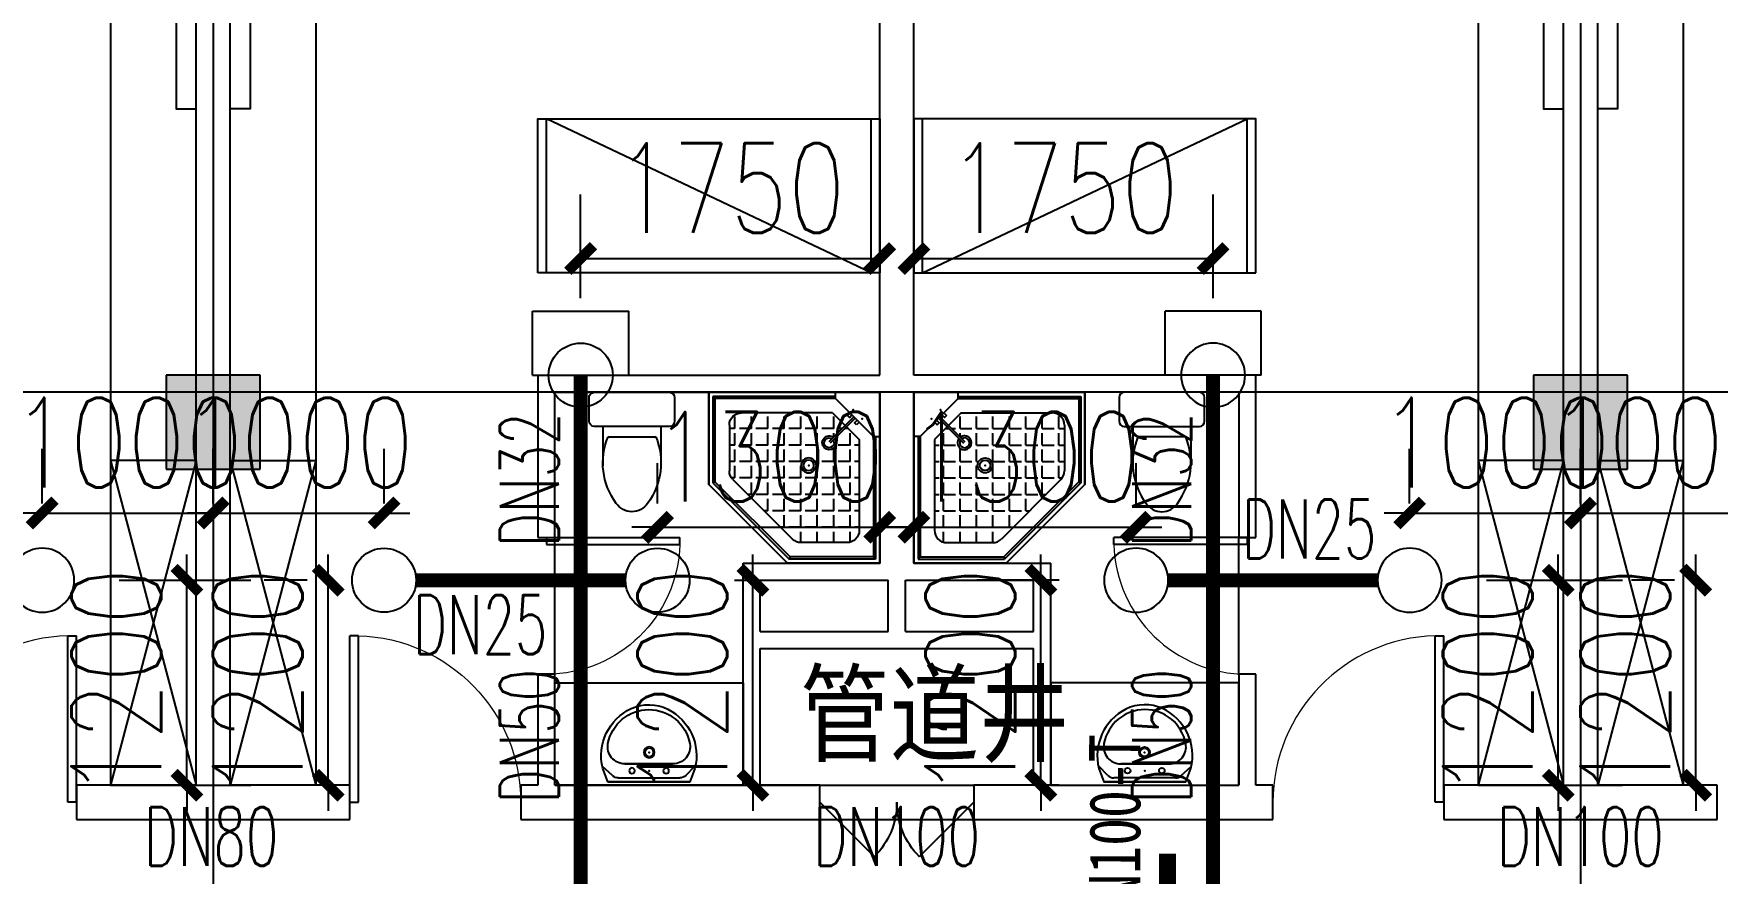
# Model space of a CAD drawing. Extents: x 0 to 2838408, y -923048 to 203859.
# Drawn here: x 2688213 to 2698063, y -199508 to -194593 of the extents above; entities that cross this region are included whole.
import ezdxf
from ezdxf.enums import TextEntityAlignment as Align

# ---------------------------------------------------------------- set-up
doc = ezdxf.new("R2010")
doc.units = 0
doc.header["$LTSCALE"] = 1000
for name, color, linetype in [('A-Fixt', 81, 'Continuous'), ('CLAYER', 7, 'Continuous'), ('COLUMN', 9, 'Continuous'), ('DOOR_FIRE', 4, 'Continuous'), ('DOTE', 8, 'Continuous'), ('EQUIP_喷头', 7, 'Continuous'), ('PIPE-喷淋', 6, 'Continuous'), ('PUB_HATCH', 8, 'Continuous'), ('TEXT_喷淋', 7, 'Continuous'), ('TWT_DIM', 3, 'Continuous'), ('WALL', 9, 'Continuous'), ('WINDOW', 4, 'Continuous'), ('XREF', 8, 'Continuous'), ('抗震支吊架', 2, 'Continuous'), ('洁具', 213, 'Continuous'), ('配景', 3, 'Continuous')]:
    doc.layers.add(name, color=color, linetype=linetype)
doc.styles.add('_TCH_DIM_T3', font='SIMPLEX', dxfattribs={"width": 0.75, "bigfont": 'HZTXT'})
doc.styles.add('_TWT_PIPEDN', font='SIMPLEX', dxfattribs={"width": 0.8, "height": 2.3, "bigfont": 'HZTXT'})
doc.styles.add('kzcad', font='', dxfattribs={"width": 0.8})
doc.styles.get("Standard").update_dxf_attribs({"font": 'geniso.shx', "bigfont": 'hztxt.shx'})
doc.styles.get('kzcad').set_extended_font_data('SimSun')
doc.dimstyles.new('_TWT_ARCH&&150', dxfattribs={"dimtxt": 525, "dimasz": 150, "dimexe": 375, "dimexo": 450, "dimgap": 150, "dimtad": 1, "dimdec": 0, "dimzin": 0, "dimdsep": 46, "dimtxsty": '_TCH_DIM_T3', "dimblk": 'ARCHTICK', "dimcen": 0.09, "dimclrt": 7, "dimazin": 2, "dimtfac": 1, "dimtdec": 0, "dimtix": 1, "dimtmove": 2, "dimatfit": 3, "dimfxl": 1, "dimtolj": 1, "dimtzin": 0, "dimarcsym": 0})

# ---------------------------------------------------------------- blocks, each defined once
blk = doc.blocks.new('1F平面-CAD导入_dwg_Drawing4_t3_dwg_$plan$00001613-474159-1F-927810-1F')
at = {"layer": '洁具'}
for p, q in [((-30, 250), (-170, 250)), ((-200, 169.7), (-430.4, 169.7)), ((-260.4, -139.7), (-260.4, 139.7)), ((-200, -169.7), (-200, -220)), ((-170, -250), (-30, -250))]:
    blk.add_line(p, q, dxfattribs=at)
for points in [[(-200, 220), (-200, 169.7), (-200, -169.7), (-430.4, -169.7)], [(0, -220), (0, 220)]]:
    blk.add_lwpolyline(points, dxfattribs=at)
for centre, radius, start, end in [((-170, 220), 30, 90, 180), ((-30, 220), 30, 0, 90), ((-412.8, -227.4), 397.5, 67.45048, 126.63814), ((-589.6, 0), 109.8, 123.45086, 236.54914), ((-412.8, 227.4), 397.5, 233.36186, 292.54952), ((-170, -220), 30, 180, 270), ((-30, -220), 30, 270, 0)]:
    blk.add_arc(centre, radius, start, end, dxfattribs=at)
blk = doc.blocks.new('$lvtry$00000169')
at = {"color": 0}
for p, q in [((258.9, -36), (258.9, 0)), ((258.9, -36), (36, -258.9)), ((258.9, -24), (976, -24)), ((258.9, -36), (964, -36)), ((964, -36), (976, -24)), ((964, -36), (964, -525.1)), ((976, -24), (976, -530.1)), ((276.1, -120), (120, -276.1)), ((143.9, -151), (290.7, -298.1)), ((151, -143.9), (297.8, -291)), ((269.6, -212.7), (269.6, -142.7)), ((276.1, -120), (808, -120)), ((365.9, -212.7), (365.9, -142.7)), ((462.1, -212.7), (462.1, -142.7)), ((558.4, -212.7), (558.4, -142.7)), ((654.6, -212.7), (654.6, -142.7)), ((750.9, -212.7), (750.9, -142.7)), ((847.1, -212.7), (847.1, -142.7)), ((880, -192), (880, -460.5)), ((36, -258.9), (0, -258.9)), ((24, -258.9), (24, -976)), ((36, -258.9), (36, -964)), ((120, -276.1), (120, -808)), ((173.4, -308.9), (173.4, -238.9)), ((183.4, -212.7), (205.5, -212.7)), ((219.6, -212.7), (243.4, -212.7)), ((269.6, -212.7), (339.6, -212.7)), ((269.6, -262.8), (269.6, -238.9)), ((365.9, -212.7), (435.9, -212.7)), ((365.9, -308.9), (365.9, -238.9)), ((462.1, -212.7), (532.1, -212.7)), ((462.1, -308.9), (462.1, -238.9)), ((558.4, -212.7), (628.4, -212.7)), ((558.4, -308.9), (558.4, -238.9)), ((654.6, -212.7), (724.6, -212.7)), ((654.6, -308.9), (654.6, -238.9)), ((750.9, -212.7), (820.9, -212.7)), ((750.9, -308.9), (750.9, -238.9)), ((847.1, -212.7), (880, -212.7)), ((847.1, -308.9), (847.1, -238.9)), ((120, -308.9), (147.1, -308.9)), ((173.4, -308.9), (243.4, -308.9)), ((173.4, -405.2), (173.4, -335.2)), ((269.6, -405.2), (269.6, -335.2)), ((334.3, -308.9), (339.6, -308.9)), ((365.9, -308.9), (435.9, -308.9)), ((365.9, -405.2), (365.9, -335.2)), ((462.1, -308.9), (532.1, -308.9)), ((462.1, -405.2), (462.1, -335.2)), ((558.4, -308.9), (628.4, -308.9)), ((558.4, -405.2), (558.4, -335.2)), ((654.6, -308.9), (724.6, -308.9)), ((654.6, -405.2), (654.6, -335.2)), ((750.9, -308.9), (820.9, -308.9)), ((750.9, -405.2), (750.9, -335.2)), ((847.1, -308.9), (880, -308.9)), ((847.1, -405.2), (847.1, -335.2)), ((120, -405.2), (147.1, -405.2)), ((173.4, -405.2), (243.4, -405.2)), ((173.4, -501.4), (173.4, -431.4)), ((269.6, -405.2), (339.6, -405.2)), ((269.6, -501.4), (269.6, -431.4)), ((365.9, -405.2), (378.6, -405.2)), ((365.9, -501.4), (365.9, -431.4)), ((462.1, -405.2), (532.1, -405.2)), ((462.1, -501.4), (462.1, -431.4)), ((558.4, -405.2), (628.4, -405.2)), ((558.4, -501.4), (558.4, -431.4)), ((654.6, -405.2), (724.6, -405.2)), ((654.6, -501.4), (654.6, -431.4)), ((750.9, -405.2), (820.9, -405.2)), ((750.9, -501.4), (750.9, -431.4)), ((847.1, -405.2), (880, -405.2)), ((847.1, -501.4), (847.1, -431.4)), ((120, -501.4), (147.1, -501.4)), ((173.4, -501.4), (243.4, -501.4)), ((173.4, -597.7), (173.4, -527.7)), ((269.6, -501.4), (339.6, -501.4)), ((269.6, -597.7), (269.6, -527.7)), ((365.9, -501.4), (435.9, -501.4)), ((365.9, -597.7), (365.9, -527.7)), ((462.1, -501.4), (532.1, -501.4)), ((462.1, -597.7), (462.1, -527.7)), ((858.9, -511.4), (511.4, -858.9)), ((964, -525.1), (525.1, -964)), ((976, -530.1), (530.1, -976)), ((558.4, -501.4), (628.4, -501.4)), ((558.4, -597.7), (558.4, -527.7)), ((654.6, -501.4), (724.6, -501.4)), ((654.6, -597.7), (654.6, -527.7)), ((750.9, -501.4), (820.9, -501.4)), ((750.9, -597.7), (750.9, -527.7)), ((847.1, -501.4), (867.2, -501.4)), ((964, -525.1), (976, -530.1)), ((120, -597.7), (147.1, -597.7)), ((173.4, -597.7), (243.4, -597.7)), ((173.4, -693.9), (173.4, -623.9)), ((269.6, -597.7), (339.6, -597.7)), ((269.6, -693.9), (269.6, -623.9)), ((365.9, -597.7), (435.9, -597.7)), ((365.9, -693.9), (365.9, -623.9)), ((462.1, -597.7), (532.1, -597.7)), ((462.1, -693.9), (462.1, -623.9)), ((558.4, -597.7), (628.4, -597.7)), ((558.4, -693.9), (558.4, -623.9)), ((654.6, -597.7), (724.6, -597.7)), ((654.6, -693.9), (654.6, -623.9)), ((750.9, -597.7), (772.6, -597.7)), ((120, -693.9), (147.1, -693.9)), ((173.4, -693.9), (243.4, -693.9)), ((173.4, -790.2), (173.4, -720.2)), ((269.6, -693.9), (339.6, -693.9)), ((269.6, -790.2), (269.6, -720.2)), ((365.9, -693.9), (435.9, -693.9)), ((365.9, -790.2), (365.9, -720.2)), ((462.1, -693.9), (532.1, -693.9)), ((462.1, -790.2), (462.1, -720.2)), ((558.4, -693.9), (628.4, -693.9)), ((558.4, -790.2), (558.4, -720.2)), ((654.6, -693.9), (676.4, -693.9)), ((120, -790.2), (147.1, -790.2)), ((173.4, -790.2), (243.4, -790.2)), ((173.4, -877.5), (173.4, -816.4)), ((192, -880), (460.5, -880)), ((269.6, -790.2), (339.6, -790.2)), ((269.6, -880), (269.6, -816.4)), ((365.9, -790.2), (435.9, -790.2)), ((365.9, -880), (365.9, -816.4)), ((462.1, -790.2), (532.1, -790.2)), ((462.1, -880), (462.1, -816.4)), ((558.4, -790.2), (580.1, -790.2)), ((36, -964), (24, -976)), ((24, -976), (530.1, -976)), ((36, -964), (525.1, -964)), ((525.1, -964), (530.1, -976))]:
    blk.add_line(p, q, dxfattribs=at)
blk.add_lwpolyline([(0, 0), (0, -1000), (540, -1000), (1000, -540), (1000, 0)], close=True)
for points in [[(0, 0), (0, -1000)], [(0, 0), (1000, 0)], [(1000, 0), (1000, -540)], [(136.1, -189.7), (147.9, -177.9), (132.5, -162.5), (120.7, -174.3)], [(189.7, -136.1), (177.9, -147.9), (162.5, -132.5), (174.3, -120.7)], [(1000, -540), (540, -1000)], [(0, -1000), (540, -1000)]]:
    blk.add_lwpolyline(points, close=True, dxfattribs=at)
for radius in [43.8, 31.1]:
    blk.add_circle((416.2, -427.6), radius, dxfattribs=at)
for centre, radius, start, end in [((808, -192), 72, 0, 90), ((296, -295.7), 40.6, 142.58296, 128.41974), ((296, -295.7), 28.6, 145.82801, 125.65986), ((808, -460.5), 72, 315, 0), ((192, -808), 72, 180, 270), ((460.5, -808), 72, 270, 315)]:
    blk.add_arc(centre, radius, start, end, dxfattribs=at)
for p in [(103.2, -155.8, 0), (156.1, -102.2, 0), (415.8, -428.1, 0)]:
    blk.add_point(p, dxfattribs=at)
blk = doc.blocks.new('$lvtry$00000178')
at = {"color": 0}
for p, q in [((-238.4, 0), (238.4, 0)), ((-214.1, -36.1), (-272.1, -90.6)), ((-179.8, -22.5), (180.1, -22.5)), ((215.7, -37.5), (268.3, -90.8)), ((-141.7, -105.2), (140.2, -105.2)), ((140.2, -105.2), (-141.7, -105.2))]:
    blk.add_line(p, q, dxfattribs=at)
blk.add_lwpolyline([(-103.6, -429.7, 0.224698), (110.4, -425.4, 0.348046), (268.9, -78.5), (239.5, 0), (-241.3, 0), (-270.7, -78.5, 0.356844)], format="xyb", close=True, dxfattribs=at)
for centre, radius in [((-100, -65), 16.3), ((100, -65), 16.3), ((1.4, -172.5), 31.6)]:
    blk.add_circle(centre, radius, dxfattribs=at)
at = {"color": 0, "lineweight": 13}
blk.add_circle((1.4, -172.5), 23, dxfattribs=at)
at = {"color": 0}
for centre, radius, start, end in [((-179.8, -72.5), 50, 90, 133.18096), ((180.1, -72.5), 50, 44.56072, 90), ((-141.7, -205.2), 100, 90, 190.56023), ((140.2, -205.2), 100, 349.43977, 90), ((-0.7, -179), 243.4, 190.56023, 349.43977)]:
    blk.add_arc(centre, radius, start, end, dxfattribs=at)
for p in [(0, -65), (1.4, -172.5)]:
    blk.add_point(p, dxfattribs=at)
blk = doc.blocks.new('A$C70365C93')
at = {"layer": '洁具'}
blk.add_lwpolyline([(-1900, 2300), (-1900, 1700), (-800, 1700), (-800, 2300)], close=True, dxfattribs=at)
blk.add_blockref('$lvtry$00000178', (-1350, 2280), dxfattribs=at)
at = {"layer": '洁具', "rotation": 180}
blk.add_blockref('$lvtry$00000169', (0, 0), dxfattribs=at)
at = {"layer": '洁具', "extrusion": (0, 0, -1), "xscale": -1, "zscale": -1, "rotation": 90}
blk.add_blockref('1F平面-CAD导入_dwg_Drawing4_t3_dwg_$plan$00001613-474159-1F-927810-1F', (1450, 0), dxfattribs=at)
blk = doc.blocks.new('单人床')
at = {"layer": 'A-Fixt'}
for p, q in [((47773.8, 13973.4), (48673.8, 13973.4)), ((47773.8, 12073.4), (48673.8, 13973.4)), ((47773.8, 12073.4), (48673.8, 12073.4))]:
    blk.add_line(p, q, dxfattribs=at)
blk.add_lwpolyline([(47773.8, 14023.4), (48673.8, 14023.4), (48673.8, 12023.4), (47773.8, 12023.4), (47773.8, 14023.4)], dxfattribs=at)
blk = doc.blocks.new('CH_AP01')
for p, q in [((-311.4, 16.6), (-275, 0)), ((-275, 0), (275, 0)), ((275, 0), (311.4, 16.6))]:
    blk.add_line(p, q)
for centre, radius, start, end in [((-306.8, 555.3), 37.8, 100.18588, 202.83587), ((0, -578.9), 1212.6, 74.71041, 105.28959), ((0, -578.9), 1172.6, 75.02868, 104.97132), ((306.8, 555.3), 37.8, 337.16413, 79.81412), ((-1658.4, 201.9), 1359.7, 352.16586, 14.42826), ((-823.7, 250), 562.9, 335.50378, 31.09034), ((0, -1278.1), 1856.9, 80.61099, 99.38901), ((-823.7, 250), 602.9, 335.50378, 30.26909), ((0, -578.9), 1092.6, 75.87672, 104.12328), ((823.7, 250), 602.9, 149.73091, 204.49622), ((823.7, 250), 562.9, 148.90966, 204.49622), ((1658.4, 201.9), 1359.7, 165.57174, 187.83414)]:
    blk.add_arc(centre, radius, start, end)
blk = doc.blocks.new('A$C61295E98')
at = {"color": 3}
for p, q in [((544, 597.9), (0, 597.9)), ((0, 597.9), (0, 0)), ((161.4, 597.9), (161.4, 0)), ((170.4, 0.2), (170.4, 597.6)), ((602.7, 572.2), (602.7, 25.6)), ((624, 517.9), (624, 80)), ((544, 0), (0, 0))]:
    blk.add_line(p, q, dxfattribs=at)
for points in [[(81.8, 540.3), (75.3, 540.3), (75.3, 576.8), (81.8, 576.8)], [(81.8, 453.1), (75.3, 453.1), (75.3, 489.6), (81.8, 489.6)], [(81.8, 352.9), (75.3, 352.9), (75.3, 389.4), (81.8, 389.4)]]:
    blk.add_lwpolyline(points, close=True, dxfattribs=at)
for centre in [(74, 250.1), (74, 164.2), (74, 70.5)]:
    blk.add_circle(centre, 15.7, dxfattribs=at)
for centre, start, end in [((544, 517.9), 360, 90), ((544, 80), 270, 0)]:
    blk.add_arc(centre, 80, start, end, dxfattribs=at)
blk = doc.blocks.new('宿舍')
at = {"layer": 'A-Fixt'}
for p, q in [((47853.8, 13801.7), (48353.8, 15701.7)), ((48353.8, 13801.7), (47853.8, 15701.7)), ((47853.8, 13801.7), (48353.8, 13801.7))]:
    blk.add_line(p, q, dxfattribs=at)
for points in [[(47853.8, 8601.7), (48353.8, 8601.7), (48353.8, 15701.7), (47853.8, 15701.7)], [(47853.8, 10676.1), (47970.5, 10676.1), (47970.5, 11742.6), (47853.8, 11742.6)]]:
    blk.add_lwpolyline(points, close=True, dxfattribs=at)
at = {"xscale": -1, "rotation": 90}
for p in [(63677.2, 60475.5), (63677.2, 58775.5)]:
    blk.add_blockref('单人床', p, dxfattribs=at)
at = {"layer": 'A-Fixt', "xscale": -1, "rotation": 180}
for p in [(50002, 9140.5), (51117.2, 9140.5)]:
    blk.add_blockref('CH_AP01', p, dxfattribs=at)
at = {"layer": '配景', "color": 252}
blk.add_blockref('A$C61295E98', (47853.8, 7096.6), dxfattribs=at)
blk = doc.blocks.new('$DorLib2D$00000116')
at = {"color": 0}
for p, q in [((-0.5, 0), (-0.146, 0.354)), ((0.5, 0), (0.146, 0.354))]:
    blk.add_line(p, q, dxfattribs=at)
for centre, start, end in [((-0.5, 0), 0, 45), ((0.5, 0), 135, 180)]:
    blk.add_arc(centre, 0.5, start, end, dxfattribs=at)
blk = doc.blocks.new('$DorLib2D$00000001')
for p, q in [((0.45, 0.975), (0.5, 0.975)), ((0.45, 0), (0.45, 0.975)), ((0.5, 0), (0.5, 0.975)), ((0.5, 0), (0.45, 0))]:
    blk.add_line(p, q)
at = {"lineweight": 13}
blk.add_arc((0.475, 0), 0.975, 91.46928, 180, dxfattribs=at)
blk = doc.blocks.new('1F1')
at = {"layer": 'PUB_HATCH'}
for points in [[(2353491.7, -196592.2), (2352941.7, -196592.2), (2352941.7, -197142.2), (2353491.7, -197142.2)], [(2361491.7, -196592.2), (2360941.7, -196592.2), (2360941.7, -197142.2), (2361491.7, -197142.2)]]:
    blk.add_hatch(color=256, dxfattribs=at).paths.add_polyline_path(points)
at = {"layer": 'COLUMN'}
for p, q in [((2353491.7, -196592.2), (2352941.7, -196592.2)), ((2352941.7, -196592.2), (2352941.7, -197142.2)), ((2353491.7, -197142.2), (2353491.7, -196592.2)), ((2361491.7, -196592.2), (2360941.7, -196592.2)), ((2360941.7, -196592.2), (2360941.7, -197142.2)), ((2361491.7, -197142.2), (2361491.7, -196592.2)), ((2352941.7, -197142.2), (2353491.7, -197142.2)), ((2360941.7, -197142.2), (2361491.7, -197142.2))]:
    blk.add_line(p, q, dxfattribs=at)
at = {"layer": 'DOOR_FIRE'}
for p, q in [((2356766.7, -198992.2), (2357666.7, -198992.2)), ((2356766.7, -199192.2), (2357666.7, -199192.2))]:
    blk.add_line(p, q, dxfattribs=at)
at = {"layer": 'DOTE'}
for p, q in [((2353216.7, -187892.2), (2353216.7, -271092.2)), ((2361216.7, -187892.2), (2361216.7, -271092.2)), ((2453916.7, -196692.2), (2343216.7, -196692.2))]:
    blk.add_line(p, q, dxfattribs=at)
at = {"layer": 'WALL'}
for p, q in [((2357116.7, -196592.2), (2357116.7, -191642.2)), ((2357316.7, -196592.2), (2357316.7, -191642.2)), ((2353116.7, -196592.2), (2353116.7, -191942.2)), ((2353316.7, -196592.2), (2353316.7, -191942.2)), ((2361116.7, -196592.2), (2361116.7, -191942.2)), ((2361316.7, -196592.2), (2361316.7, -191942.2)), ((2355116.7, -196592.2), (2357116.7, -196592.2)), ((2355116.7, -196592.2), (2355116.7, -197542.2)), ((2359316.7, -196592.2), (2357316.7, -196592.2)), ((2359316.7, -197542.2), (2359316.7, -196592.2)), ((2355216.7, -196692.2), (2357116.7, -196692.2)), ((2355216.7, -197542.2), (2355216.7, -196692.2)), ((2357116.7, -197692.2), (2357116.7, -196692.2)), ((2357316.7, -197692.2), (2357316.7, -196692.2)), ((2359216.7, -196692.2), (2357316.7, -196692.2)), ((2359216.7, -196692.2), (2359216.7, -197542.2)), ((2353116.7, -198992.2), (2353116.7, -197142.2)), ((2353316.7, -198992.2), (2353316.7, -197142.2)), ((2361116.7, -198992.2), (2361116.7, -197142.2)), ((2361316.7, -198992.2), (2361316.7, -197142.2)), ((2355116.7, -197542.2), (2355216.7, -197542.2)), ((2359216.7, -197542.2), (2359316.7, -197542.2)), ((2356316.7, -197692.2), (2357116.7, -197692.2)), ((2356316.7, -198192.2), (2356316.7, -197692.2)), ((2357316.7, -197692.2), (2358116.7, -197692.2)), ((2358116.7, -198192.2), (2358116.7, -197692.2)), ((2356416.7, -197792.2), (2357166.7, -197792.2)), ((2356416.7, -198092.2), (2356416.7, -197792.2)), ((2357166.7, -198092.2), (2357166.7, -197792.2)), ((2357266.7, -197792.2), (2358016.7, -197792.2)), ((2357266.7, -198092.2), (2357266.7, -197792.2)), ((2358016.7, -198092.2), (2358016.7, -197792.2)), ((2356416.7, -198092.2), (2357166.7, -198092.2)), ((2357266.7, -198092.2), (2358016.7, -198092.2)), ((2356316.7, -198992.2), (2356316.7, -198192.2)), ((2356416.7, -198192.2), (2357216.7, -198192.2)), ((2356416.7, -198992.2), (2356416.7, -198192.2)), ((2357216.7, -198192.2), (2358016.7, -198192.2)), ((2358016.7, -198992.2), (2358016.7, -198192.2)), ((2358116.7, -198992.2), (2358116.7, -198192.2)), ((2355216.7, -198342.2), (2355116.7, -198342.2)), ((2355116.7, -198342.2), (2355116.7, -198992.2)), ((2355216.7, -198992.2), (2355216.7, -198342.2)), ((2359316.7, -198342.2), (2359216.7, -198342.2)), ((2359216.7, -198342.2), (2359216.7, -198992.2)), ((2359316.7, -198992.2), (2359316.7, -198342.2)), ((2353116.7, -198992.2), (2352416.7, -198992.2)), ((2352416.7, -198992.2), (2352416.7, -199192.2)), ((2354016.7, -198992.2), (2353316.7, -198992.2)), ((2354016.7, -199192.2), (2354016.7, -198992.2)), ((2355116.7, -198992.2), (2355016.7, -198992.2)), ((2355016.7, -198992.2), (2355016.7, -199192.2)), ((2355216.7, -198992.2), (2356316.7, -198992.2)), ((2356766.7, -198992.2), (2356416.7, -198992.2)), ((2356766.7, -199192.2), (2356766.7, -198992.2)), ((2358016.7, -198992.2), (2357666.7, -198992.2)), ((2357666.7, -198992.2), (2357666.7, -199192.2)), ((2358116.7, -198992.2), (2359216.7, -198992.2)), ((2359416.7, -198992.2), (2359316.7, -198992.2)), ((2359416.7, -199192.2), (2359416.7, -198992.2)), ((2361116.7, -198992.2), (2360416.7, -198992.2)), ((2360416.7, -198992.2), (2360416.7, -199192.2)), ((2362016.7, -198992.2), (2361316.7, -198992.2)), ((2362016.7, -199192.2), (2362016.7, -198992.2)), ((2352416.7, -199192.2), (2353216.7, -199192.2)), ((2353216.7, -199192.2), (2354016.7, -199192.2)), ((2355016.7, -199192.2), (2355116.7, -199192.2)), ((2355116.7, -199192.2), (2356316.7, -199192.2)), ((2356316.7, -199192.2), (2356766.7, -199192.2)), ((2357666.7, -199192.2), (2358116.7, -199192.2)), ((2358116.7, -199192.2), (2359316.7, -199192.2)), ((2359316.7, -199192.2), (2359416.7, -199192.2)), ((2360416.7, -199192.2), (2361216.7, -199192.2)), ((2361216.7, -199192.2), (2362016.7, -199192.2))]:
    blk.add_line(p, q, dxfattribs=at)
at = {"layer": 'WINDOW'}
for p, q in [((2355216.7, -198342.2), (2355216.7, -197542.2)), ((2359216.7, -198342.2), (2359216.7, -197542.2))]:
    blk.add_line(p, q, dxfattribs=at)
at = {"rotation": 180}
for name, p in [('宿舍', (2400970.6, -183290.5)), ('宿舍', (2408970.6, -183290.5)), ('A$C70365C93', (2357316.7, -196692.2))]:
    blk.add_blockref(name, p, dxfattribs=at)
at = {"xscale": -1, "rotation": 180}
for name, p in [('宿舍', (2305462.9, -183290.5)), ('宿舍', (2313462.9, -183290.5)), ('A$C70365C93', (2357116.7, -196692.2))]:
    blk.add_blockref(name, p, dxfattribs=at)
at = {"layer": 'DOOR_FIRE', "xscale": 900, "yscale": -900, "zscale": 200}
blk.add_blockref('$DorLib2D$00000116', (2357216.7, -199092.2), dxfattribs=at)
at = {"layer": 'WINDOW', "xscale": 800, "zscale": 800, "rotation": 90}
for p, yscale in [((2355166.7, -197942.2), -800), ((2359266.7, -197942.2), 800)]:
    blk.add_blockref('$DorLib2D$00000001', p, dxfattribs=dict(at, yscale=yscale))
at = {"layer": 'WINDOW', "yscale": 1000}
for p, xscale, zscale in [((2351916.7, -199092.2), 1000, 1000), ((2354516.7, -199092.2), -1000, -1000), ((2359916.7, -199092.2), 1000, 1000)]:
    blk.add_blockref('$DorLib2D$00000001', p, dxfattribs=dict(at, xscale=xscale, zscale=zscale))
at = {"layer": 'CLAYER'}
blk.add_text('管道井', height=525, dxfattribs=at).set_placement((2356649.1, -198855.2))
blk = doc.blocks.new('_ArchTick')
at = {"color": 0, "linetype": 'ByBlock', "const_width": 0.4}
blk.add_lwpolyline([(-0.5, -0.5), (0.5, 0.5)], dxfattribs=at)
blk = doc.blocks.new('*D1500')
at = {"layer": 'Defpoints', "color": 0, "linetype": 'ByBlock', "transparency": 16777216}
for p in [(2694662.5, -197482.4), (2693362.5, -197792.2), (2694662.5, -197792.2)]:
    blk.add_point(p, dxfattribs=at)
at = {"layer": 'TWT_DIM', "color": 0, "linetype": 'ByBlock', "lineweight": -2, "transparency": 16777216}
for p, q in [((2693362.5, -197342.2), (2693362.5, -197107.4)), ((2694662.5, -197342.2), (2694662.5, -197107.4)), ((2693362.5, -197482.4), (2693212.5, -197482.4)), ((2693362.5, -197482.4), (2694662.5, -197482.4)), ((2694662.5, -197482.4), (2694812.5, -197482.4))]:
    blk.add_line(p, q, dxfattribs=at)
at = {"layer": 'TWT_DIM', "color": 0, "linetype": 'ByBlock', "lineweight": -2, "transparency": 16777216, "xscale": 150, "yscale": 150, "zscale": 150}
blk.add_blockref('_ArchTick', (2693362.5, -197482.4), dxfattribs=at)
at = {"layer": 'TWT_DIM', "color": 0, "linetype": 'ByBlock', "lineweight": -2, "transparency": 16777216, "xscale": 150, "yscale": 150, "zscale": 150, "rotation": 180}
blk.add_blockref('_ArchTick', (2694662.5, -197482.4), dxfattribs=at)
at = {"layer": 'TWT_DIM', "color": 7, "linetype": 'ByBlock', "transparency": 16777216, "insert": (2694012.5, -197069.9), "char_height": 525, "attachment_point": 5, "style": '_TCH_DIM_T3'}
blk.add_mtext('\\A1;1300', dxfattribs=at)
blk = doc.blocks.new('*D1501')
at = {"layer": 'Defpoints', "color": 0, "linetype": 'ByBlock', "transparency": 16777216}
for p in [(2693162.5, -197482.4), (2691862.5, -197792.2), (2693162.5, -197792.2)]:
    blk.add_point(p, dxfattribs=at)
at = {"layer": 'TWT_DIM', "color": 0, "linetype": 'ByBlock', "lineweight": -2, "transparency": 16777216}
for p, q in [((2691862.5, -197342.2), (2691862.5, -197107.4)), ((2693162.5, -197342.2), (2693162.5, -197107.4)), ((2691862.5, -197482.4), (2691712.5, -197482.4)), ((2691862.5, -197482.4), (2693162.5, -197482.4)), ((2693162.5, -197482.4), (2693312.5, -197482.4))]:
    blk.add_line(p, q, dxfattribs=at)
at = {"layer": 'TWT_DIM', "color": 0, "linetype": 'ByBlock', "lineweight": -2, "transparency": 16777216, "xscale": 150, "yscale": 150, "zscale": 150}
blk.add_blockref('_ArchTick', (2691862.5, -197482.4), dxfattribs=at)
at = {"layer": 'TWT_DIM', "color": 0, "linetype": 'ByBlock', "lineweight": -2, "transparency": 16777216, "xscale": 150, "yscale": 150, "zscale": 150, "rotation": 180}
blk.add_blockref('_ArchTick', (2693162.5, -197482.4), dxfattribs=at)
at = {"layer": 'TWT_DIM', "color": 7, "linetype": 'ByBlock', "transparency": 16777216, "insert": (2692512.5, -197069.9), "char_height": 525, "attachment_point": 5, "style": '_TCH_DIM_T3'}
blk.add_mtext('\\A1;1300', dxfattribs=at)
blk = doc.blocks.new('*D1540')
at = {"layer": 'Defpoints', "color": 0, "linetype": 'ByBlock', "transparency": 16777216}
for p in [(2698262.5, -197398.8), (2697262.5, -197792.2), (2698262.5, -197792.2)]:
    blk.add_point(p, dxfattribs=at)
at = {"layer": 'TWT_DIM', "color": 0, "linetype": 'ByBlock', "lineweight": -2, "transparency": 16777216}
for p, q in [((2697262.5, -197342.2), (2697262.5, -197023.8)), ((2698262.5, -197342.2), (2698262.5, -197023.8)), ((2697262.5, -197398.8), (2697112.5, -197398.8)), ((2697262.5, -197398.8), (2698262.5, -197398.8)), ((2698262.5, -197398.8), (2698412.5, -197398.8))]:
    blk.add_line(p, q, dxfattribs=at)
at = {"layer": 'TWT_DIM', "color": 0, "linetype": 'ByBlock', "lineweight": -2, "transparency": 16777216, "xscale": 150, "yscale": 150, "zscale": 150}
blk.add_blockref('_ArchTick', (2697262.5, -197398.8), dxfattribs=at)
at = {"layer": 'TWT_DIM', "color": 0, "linetype": 'ByBlock', "lineweight": -2, "transparency": 16777216, "xscale": 150, "yscale": 150, "zscale": 150, "rotation": 180}
blk.add_blockref('_ArchTick', (2698262.5, -197398.8), dxfattribs=at)
at = {"layer": 'TWT_DIM', "color": 7, "linetype": 'ByBlock', "transparency": 16777216, "insert": (2697762.5, -196986.3), "char_height": 525, "attachment_point": 5, "style": '_TCH_DIM_T3'}
blk.add_mtext('\\A1;1000', dxfattribs=at)
blk = doc.blocks.new('*D1542')
at = {"layer": 'Defpoints', "color": 0, "linetype": 'ByBlock', "transparency": 16777216}
for p in [(2697936.2, -197792.2), (2698262.5, -197792.2), (2698262.5, -198992.2)]:
    blk.add_point(p, dxfattribs=at)
at = {"layer": 'TWT_DIM', "color": 0, "linetype": 'ByBlock', "lineweight": -2, "transparency": 16777216}
for p, q in [((2697936.2, -197792.2), (2697936.2, -197642.2)), ((2697812.5, -197792.2), (2697561.2, -197792.2)), ((2697936.2, -198992.2), (2697936.2, -197792.2)), ((2697812.5, -198992.2), (2697561.2, -198992.2)), ((2697936.2, -198992.2), (2697936.2, -199142.2))]:
    blk.add_line(p, q, dxfattribs=at)
at = {"layer": 'TWT_DIM', "color": 0, "linetype": 'ByBlock', "lineweight": -2, "transparency": 16777216, "xscale": 150, "yscale": 150, "zscale": 150}
for p, rotation in [((2697936.2, -197792.2), 270), ((2697936.2, -198992.2), 90)]:
    blk.add_blockref('_ArchTick', p, dxfattribs=dict(at, rotation=rotation))
at = {"layer": 'TWT_DIM', "color": 7, "linetype": 'ByBlock', "transparency": 16777216, "insert": (2697523.7, -198392.2), "char_height": 525, "attachment_point": 5, "rotation": 90, "style": '_TCH_DIM_T3'}
blk.add_mtext('\\A1;1200', dxfattribs=at)
blk = doc.blocks.new('*D1551')
at = {"layer": 'Defpoints', "color": 0, "linetype": 'ByBlock', "transparency": 16777216}
for p in [(2695112.5, -195909.8), (2693362.5, -196592.2), (2695112.5, -196592.2)]:
    blk.add_point(p, dxfattribs=at)
at = {"layer": 'TWT_DIM', "color": 0, "linetype": 'ByBlock', "lineweight": -2, "transparency": 16777216}
for p, q in [((2693362.5, -196142.2), (2693362.5, -195534.8)), ((2695112.5, -196142.2), (2695112.5, -195534.8)), ((2693362.5, -195909.8), (2695112.5, -195909.8))]:
    blk.add_line(p, q, dxfattribs=at)
at = {"layer": 'TWT_DIM', "color": 0, "linetype": 'ByBlock', "lineweight": -2, "transparency": 16777216, "xscale": 150, "yscale": 150, "zscale": 150, "rotation": 180}
blk.add_blockref('_ArchTick', (2693362.5, -195909.8), dxfattribs=at)
at = {"layer": 'TWT_DIM', "color": 0, "linetype": 'ByBlock', "lineweight": -2, "transparency": 16777216, "xscale": 150, "yscale": 150, "zscale": 150}
blk.add_blockref('_ArchTick', (2695112.5, -195909.8), dxfattribs=at)
at = {"layer": 'TWT_DIM', "color": 7, "linetype": 'ByBlock', "transparency": 16777216, "insert": (2694237.5, -195497.3), "char_height": 525, "attachment_point": 5, "style": '_TCH_DIM_T3'}
blk.add_mtext('\\A1;1750', dxfattribs=at)
blk = doc.blocks.new('*D1552')
at = {"layer": 'Defpoints', "color": 0, "linetype": 'ByBlock', "transparency": 16777216}
for p in [(2697262.5, -197398.8), (2696262.5, -197792.2), (2697262.5, -197792.2)]:
    blk.add_point(p, dxfattribs=at)
at = {"layer": 'TWT_DIM', "color": 0, "linetype": 'ByBlock', "lineweight": -2, "transparency": 16777216}
for p, q in [((2696262.5, -197342.2), (2696262.5, -197023.8)), ((2697262.5, -197342.2), (2697262.5, -197023.8)), ((2696262.5, -197398.8), (2696112.5, -197398.8)), ((2696262.5, -197398.8), (2697262.5, -197398.8)), ((2697262.5, -197398.8), (2697412.5, -197398.8))]:
    blk.add_line(p, q, dxfattribs=at)
at = {"layer": 'TWT_DIM', "color": 0, "linetype": 'ByBlock', "lineweight": -2, "transparency": 16777216, "xscale": 150, "yscale": 150, "zscale": 150}
blk.add_blockref('_ArchTick', (2696262.5, -197398.8), dxfattribs=at)
at = {"layer": 'TWT_DIM', "color": 0, "linetype": 'ByBlock', "lineweight": -2, "transparency": 16777216, "xscale": 150, "yscale": 150, "zscale": 150, "rotation": 180}
blk.add_blockref('_ArchTick', (2697262.5, -197398.8), dxfattribs=at)
at = {"layer": 'TWT_DIM', "color": 7, "linetype": 'ByBlock', "transparency": 16777216, "insert": (2696762.5, -196986.3), "char_height": 525, "attachment_point": 5, "style": '_TCH_DIM_T3'}
blk.add_mtext('\\A1;1000', dxfattribs=at)
blk = doc.blocks.new('*D1553')
at = {"layer": 'Defpoints', "color": 0, "linetype": 'ByBlock', "transparency": 16777216}
for p in [(2694104.8, -197792.2), (2694662.5, -197792.2), (2694662.5, -198992.2)]:
    blk.add_point(p, dxfattribs=at)
at = {"layer": 'TWT_DIM', "color": 0, "linetype": 'ByBlock', "lineweight": -2, "transparency": 16777216}
for p, q in [((2694104.8, -197792.2), (2694104.8, -197642.2)), ((2694212.5, -197792.2), (2693729.8, -197792.2)), ((2694104.8, -198992.2), (2694104.8, -197792.2)), ((2694212.5, -198992.2), (2693729.8, -198992.2)), ((2694104.8, -198992.2), (2694104.8, -199142.2))]:
    blk.add_line(p, q, dxfattribs=at)
at = {"layer": 'TWT_DIM', "color": 0, "linetype": 'ByBlock', "lineweight": -2, "transparency": 16777216, "xscale": 150, "yscale": 150, "zscale": 150}
for p, rotation in [((2694104.8, -197792.2), 270), ((2694104.8, -198992.2), 90)]:
    blk.add_blockref('_ArchTick', p, dxfattribs=dict(at, rotation=rotation))
at = {"layer": 'TWT_DIM', "color": 7, "linetype": 'ByBlock', "transparency": 16777216, "insert": (2693692.3, -198392.2), "char_height": 525, "attachment_point": 5, "rotation": 90, "style": '_TCH_DIM_T3'}
blk.add_mtext('\\A1;1200', dxfattribs=at)
blk = doc.blocks.new('*D1554')
at = {"layer": 'Defpoints', "color": 0, "linetype": 'ByBlock', "transparency": 16777216}
for p in [(2696262.5, -197792.2), (2697131.8, -197792.2), (2696262.5, -198992.2)]:
    blk.add_point(p, dxfattribs=at)
at = {"layer": 'TWT_DIM', "color": 0, "linetype": 'ByBlock', "lineweight": -2, "transparency": 16777216}
for p, q in [((2697131.8, -197792.2), (2697131.8, -197642.2)), ((2696712.5, -197792.2), (2697506.8, -197792.2)), ((2697131.8, -198992.2), (2697131.8, -197792.2)), ((2696712.5, -198992.2), (2697506.8, -198992.2)), ((2697131.8, -198992.2), (2697131.8, -199142.2))]:
    blk.add_line(p, q, dxfattribs=at)
at = {"layer": 'TWT_DIM', "color": 0, "linetype": 'ByBlock', "lineweight": -2, "transparency": 16777216, "xscale": 150, "yscale": 150, "zscale": 150}
for p, rotation in [((2697131.8, -197792.2), 270), ((2697131.8, -198992.2), 90)]:
    blk.add_blockref('_ArchTick', p, dxfattribs=dict(at, rotation=rotation))
at = {"layer": 'TWT_DIM', "color": 7, "linetype": 'ByBlock', "transparency": 16777216, "insert": (2696719.3, -198392.2), "char_height": 525, "attachment_point": 5, "rotation": 90, "style": '_TCH_DIM_T3'}
blk.add_mtext('\\A1;1200', dxfattribs=at)
blk = doc.blocks.new('*D1555')
at = {"layer": 'Defpoints', "color": 0, "linetype": 'ByBlock', "transparency": 16777216}
for p in [(2693162.5, -195909.8), (2691412.5, -196592.2), (2693162.5, -196592.2)]:
    blk.add_point(p, dxfattribs=at)
at = {"layer": 'TWT_DIM', "color": 0, "linetype": 'ByBlock', "lineweight": -2, "transparency": 16777216}
for p, q in [((2691412.5, -196142.2), (2691412.5, -195534.8)), ((2693162.5, -196142.2), (2693162.5, -195534.8)), ((2691412.5, -195909.8), (2693162.5, -195909.8))]:
    blk.add_line(p, q, dxfattribs=at)
at = {"layer": 'TWT_DIM', "color": 0, "linetype": 'ByBlock', "lineweight": -2, "transparency": 16777216, "xscale": 150, "yscale": 150, "zscale": 150, "rotation": 180}
blk.add_blockref('_ArchTick', (2691412.5, -195909.8), dxfattribs=at)
at = {"layer": 'TWT_DIM', "color": 0, "linetype": 'ByBlock', "lineweight": -2, "transparency": 16777216, "xscale": 150, "yscale": 150, "zscale": 150}
blk.add_blockref('_ArchTick', (2693162.5, -195909.8), dxfattribs=at)
at = {"layer": 'TWT_DIM', "color": 7, "linetype": 'ByBlock', "transparency": 16777216, "insert": (2692287.5, -195497.3), "char_height": 525, "attachment_point": 5, "style": '_TCH_DIM_T3'}
blk.add_mtext('\\A1;1750', dxfattribs=at)
blk = doc.blocks.new('*D1556')
at = {"layer": 'Defpoints', "color": 0, "linetype": 'ByBlock', "transparency": 16777216}
for p in [(2690262.5, -197398.8), (2689262.5, -197792.2), (2690262.5, -197792.2)]:
    blk.add_point(p, dxfattribs=at)
at = {"layer": 'TWT_DIM', "color": 0, "linetype": 'ByBlock', "lineweight": -2, "transparency": 16777216}
for p, q in [((2689262.5, -197342.2), (2689262.5, -197023.8)), ((2690262.5, -197342.2), (2690262.5, -197023.8)), ((2689262.5, -197398.8), (2689112.5, -197398.8)), ((2689262.5, -197398.8), (2690262.5, -197398.8)), ((2690262.5, -197398.8), (2690412.5, -197398.8))]:
    blk.add_line(p, q, dxfattribs=at)
at = {"layer": 'TWT_DIM', "color": 0, "linetype": 'ByBlock', "lineweight": -2, "transparency": 16777216, "xscale": 150, "yscale": 150, "zscale": 150}
blk.add_blockref('_ArchTick', (2689262.5, -197398.8), dxfattribs=at)
at = {"layer": 'TWT_DIM', "color": 0, "linetype": 'ByBlock', "lineweight": -2, "transparency": 16777216, "xscale": 150, "yscale": 150, "zscale": 150, "rotation": 180}
blk.add_blockref('_ArchTick', (2690262.5, -197398.8), dxfattribs=at)
at = {"layer": 'TWT_DIM', "color": 7, "linetype": 'ByBlock', "transparency": 16777216, "insert": (2689762.5, -196986.3), "char_height": 525, "attachment_point": 5, "style": '_TCH_DIM_T3'}
blk.add_mtext('\\A1;1000', dxfattribs=at)
blk = doc.blocks.new('*D1557')
at = {"layer": 'Defpoints', "color": 0, "linetype": 'ByBlock', "transparency": 16777216}
for p in [(2691862.5, -197792.2), (2692420.3, -197792.2), (2691862.5, -198992.2)]:
    blk.add_point(p, dxfattribs=at)
at = {"layer": 'TWT_DIM', "color": 0, "linetype": 'ByBlock', "lineweight": -2, "transparency": 16777216}
for p, q in [((2692420.3, -197792.2), (2692420.3, -197642.2)), ((2692312.5, -197792.2), (2692795.3, -197792.2)), ((2692420.3, -198992.2), (2692420.3, -197792.2)), ((2692312.5, -198992.2), (2692795.3, -198992.2)), ((2692420.3, -198992.2), (2692420.3, -199142.2))]:
    blk.add_line(p, q, dxfattribs=at)
at = {"layer": 'TWT_DIM', "color": 0, "linetype": 'ByBlock', "lineweight": -2, "transparency": 16777216, "xscale": 150, "yscale": 150, "zscale": 150}
for p, rotation in [((2692420.3, -197792.2), 270), ((2692420.3, -198992.2), 90)]:
    blk.add_blockref('_ArchTick', p, dxfattribs=dict(at, rotation=rotation))
at = {"layer": 'TWT_DIM', "color": 7, "linetype": 'ByBlock', "transparency": 16777216, "insert": (2692007.8, -198392.2), "char_height": 525, "attachment_point": 5, "rotation": 90, "style": '_TCH_DIM_T3'}
blk.add_mtext('\\A1;1200', dxfattribs=at)
blk = doc.blocks.new('*D1558')
at = {"layer": 'Defpoints', "color": 0, "linetype": 'ByBlock', "transparency": 16777216}
for p in [(2689936.2, -197792.2), (2690262.5, -197792.2), (2690262.5, -198992.2)]:
    blk.add_point(p, dxfattribs=at)
at = {"layer": 'TWT_DIM', "color": 0, "linetype": 'ByBlock', "lineweight": -2, "transparency": 16777216}
for p, q in [((2689936.2, -197792.2), (2689936.2, -197642.2)), ((2689812.5, -197792.2), (2689561.2, -197792.2)), ((2689936.2, -198992.2), (2689936.2, -197792.2)), ((2689812.5, -198992.2), (2689561.2, -198992.2)), ((2689936.2, -198992.2), (2689936.2, -199142.2))]:
    blk.add_line(p, q, dxfattribs=at)
at = {"layer": 'TWT_DIM', "color": 0, "linetype": 'ByBlock', "lineweight": -2, "transparency": 16777216, "xscale": 150, "yscale": 150, "zscale": 150}
for p, rotation in [((2689936.2, -197792.2), 270), ((2689936.2, -198992.2), 90)]:
    blk.add_blockref('_ArchTick', p, dxfattribs=dict(at, rotation=rotation))
at = {"layer": 'TWT_DIM', "color": 7, "linetype": 'ByBlock', "transparency": 16777216, "insert": (2689523.7, -198392.2), "char_height": 525, "attachment_point": 5, "rotation": 90, "style": '_TCH_DIM_T3'}
blk.add_mtext('\\A1;1200', dxfattribs=at)
blk = doc.blocks.new('*D1560')
at = {"layer": 'Defpoints', "color": 0, "linetype": 'ByBlock', "transparency": 16777216}
for p in [(2689262.5, -197398.8), (2688262.5, -197792.2), (2689262.5, -197792.2)]:
    blk.add_point(p, dxfattribs=at)
at = {"layer": 'TWT_DIM', "color": 0, "linetype": 'ByBlock', "lineweight": -2, "transparency": 16777216}
for p, q in [((2688262.5, -197342.2), (2688262.5, -197023.8)), ((2689262.5, -197342.2), (2689262.5, -197023.8)), ((2688262.5, -197398.8), (2688112.5, -197398.8)), ((2688262.5, -197398.8), (2689262.5, -197398.8)), ((2689262.5, -197398.8), (2689412.5, -197398.8))]:
    blk.add_line(p, q, dxfattribs=at)
at = {"layer": 'TWT_DIM', "color": 0, "linetype": 'ByBlock', "lineweight": -2, "transparency": 16777216, "xscale": 150, "yscale": 150, "zscale": 150}
blk.add_blockref('_ArchTick', (2688262.5, -197398.8), dxfattribs=at)
at = {"layer": 'TWT_DIM', "color": 0, "linetype": 'ByBlock', "lineweight": -2, "transparency": 16777216, "xscale": 150, "yscale": 150, "zscale": 150, "rotation": 180}
blk.add_blockref('_ArchTick', (2689262.5, -197398.8), dxfattribs=at)
at = {"layer": 'TWT_DIM', "color": 7, "linetype": 'ByBlock', "transparency": 16777216, "insert": (2688762.5, -196986.3), "char_height": 525, "attachment_point": 5, "style": '_TCH_DIM_T3'}
blk.add_mtext('\\A1;1000', dxfattribs=at)
blk = doc.blocks.new('*D1562')
at = {"layer": 'Defpoints', "color": 0, "linetype": 'ByBlock', "transparency": 16777216}
for p in [(2688262.5, -197792.2), (2689108.7, -197792.2), (2688262.5, -198992.2)]:
    blk.add_point(p, dxfattribs=at)
at = {"layer": 'TWT_DIM', "color": 0, "linetype": 'ByBlock', "lineweight": -2, "transparency": 16777216}
for p, q in [((2689108.7, -197792.2), (2689108.7, -197642.2)), ((2688712.5, -197792.2), (2689483.7, -197792.2)), ((2689108.7, -198992.2), (2689108.7, -197792.2)), ((2688712.5, -198992.2), (2689483.7, -198992.2)), ((2689108.7, -198992.2), (2689108.7, -199142.2))]:
    blk.add_line(p, q, dxfattribs=at)
at = {"layer": 'TWT_DIM', "color": 0, "linetype": 'ByBlock', "lineweight": -2, "transparency": 16777216, "xscale": 150, "yscale": 150, "zscale": 150}
for p, rotation in [((2689108.7, -197792.2), 270), ((2689108.7, -198992.2), 90)]:
    blk.add_blockref('_ArchTick', p, dxfattribs=dict(at, rotation=rotation))
at = {"layer": 'TWT_DIM', "color": 7, "linetype": 'ByBlock', "transparency": 16777216, "insert": (2688696.2, -198392.2), "char_height": 525, "attachment_point": 5, "rotation": 90, "style": '_TCH_DIM_T3'}
blk.add_mtext('\\A1;1200', dxfattribs=at)
blk = doc.blocks.new('$TwtSys$00000125')
blk.add_circle((0, 0, 0), 1)
blk = doc.blocks.new('$TwtSys$00000131')
for p, q in [((-1.5, 0), (-1.5, 2)), ((-1.5, 2), (1.5, 2)), ((1.5, 0, 0), (1.5, 2, 0)), ((-1.5, 0), (-1, 0)), ((1, 0, 0), (1.5, 0, 0))]:
    blk.add_line(p, q)
blk.add_circle((0, 0), 1)

msp = doc.modelspace()

# ---------------------------------------------------------------- linework, layer by layer
at = {"layer": 'PIPE-喷淋', "linetype": 'ByBlock', "ltscale": 1.5, "const_width": 82.5}
for points in [[(2691412.5, -196592.2), (2691412.5, -197792.2)], [(2695112.5, -196592.2), (2695112.5, -197792.2)], [(2690450, -197792.2), (2691412.5, -197792.2)], [(2691412.5, -197792.2), (2691412.5, -199592.2)], [(2691412.5, -197792.2), (2691675, -197792.2)], [(2694850, -197792.2), (2695112.5, -197792.2)], [(2695112.5, -197792.2), (2696075, -197792.2)], [(2695112.5, -197792.2), (2695112.5, -199592.2)]]:
    msp.add_lwpolyline(points, dxfattribs=at)
at = {"layer": '抗震支吊架', "color": 4, "const_width": 100}
msp.add_lwpolyline([(2694845.9, -199792.2), (2694845.9, -199392.2)], dxfattribs=at)

# ---------------------------------------------------------------- block references
at = {"layer": 'EQUIP_喷头', "linetype": 'ByBlock', "xscale": 187.5, "yscale": 187.5, "zscale": 187.5}
for name, p in [('$TwtSys$00000131', (2691412.5, -196592.2)), ('$TwtSys$00000125', (2690262.5, -197792.2)), ('$TwtSys$00000125', (2691862.5, -197792.2))]:
    msp.add_blockref(name, p, dxfattribs=at)
at = {"layer": 'EQUIP_喷头', "linetype": 'ByBlock', "xscale": 187.5, "yscale": -187.5, "zscale": 187.5, "rotation": 180}
for name, p in [('$TwtSys$00000131', (2695112.5, -196592.2)), ('$TwtSys$00000125', (2688262.5, -197792.2)), ('$TwtSys$00000125', (2694662.5, -197792.2)), ('$TwtSys$00000125', (2696262.5, -197792.2))]:
    msp.add_blockref(name, p, dxfattribs=at)
at = {"layer": 'XREF'}
msp.add_blockref('1F1', (336045.8, 0), dxfattribs=at)

# ---------------------------------------------------------------- texts
at = {"layer": 'TEXT_喷淋', "color": 251, "linetype": 'ByBlock', "style": '_TWT_PIPEDN', "width": 0.64}
for s, p in [('DN32', (2691285, -197597)), ('DN32', (2694985, -197597)), ('DN50', (2691285, -199097)), ('DN50', (2694985, -199097))]:
    msp.add_text(s, height=345, rotation=90, dxfattribs=at).set_placement(p)
for p in [(2695282.7, -197664.7), (2690432.7, -198225.1)]:
    msp.add_text('DN25', height=345, dxfattribs=at).set_placement(p)
at = {"layer": 'TEXT_喷淋', "linetype": 'ByBlock', "style": '_TWT_PIPEDN', "width": 0.64}
for s, p in [('DN80', (2688857.7, -199464.7)), ('DN100', (2692773.6, -199464.7)), ('DN100', (2696773.6, -199464.7))]:
    msp.add_text(s, height=345, dxfattribs=at).set_placement(p)
at = {"layer": '抗震支吊架', "color": 4, "style": 'kzcad', "width": 0.8}
msp.add_text('KZS-DN100-T', height=300, rotation=89.88539, dxfattribs=at).set_placement((2694685.9, -199592.2), align=Align.CENTER)

# ---------------------------------------------------------------- dimensions: what is measured, and where the dimension line sits
at = {"layer": 'TWT_DIM', "linetype": 'ByBlock'}
for p1, p2, distance, picture, middle in [((2691412.5, -196592.2), (2693162.5, -196592.2), 682.4, '*D1555', (2692287.5, -195497.3)), ((2693362.5, -196592.2), (2695112.5, -196592.2), 682.4, '*D1551', (2694237.5, -195497.3)), ((2688262.5, -197792.2), (2689262.5, -197792.2), 393.4, '*D1560', (2688762.5, -196986.3)), ((2689262.5, -197792.2), (2690262.5, -197792.2), 393.4, '*D1556', (2689762.5, -196986.3)), ((2696262.5, -197792.2), (2697262.5, -197792.2), 393.4, '*D1552', (2696762.5, -196986.3)), ((2697262.5, -197792.2), (2698262.5, -197792.2), 393.4, '*D1540', (2697762.5, -196986.3)), ((2691862.5, -197792.2), (2693162.5, -197792.2), 309.8, '*D1501', (2692512.5, -197069.9)), ((2693362.5, -197792.2), (2694662.5, -197792.2), 309.8, '*D1500', (2694012.5, -197069.9)), ((2688262.5, -198992.2), (2688262.5, -197792.2), -846.2, '*D1562', (2688696.2, -198392.2)), ((2690262.5, -198992.2), (2690262.5, -197792.2), 326.4, '*D1558', (2689523.7, -198392.2)), ((2691862.5, -198992.2), (2691862.5, -197792.2), -557.7, '*D1557', (2692007.8, -198392.2)), ((2694662.5, -198992.2), (2694662.5, -197792.2), 557.7, '*D1553', (2693692.3, -198392.2)), ((2696262.5, -198992.2), (2696262.5, -197792.2), -869.3, '*D1554', (2696719.3, -198392.2)), ((2698262.5, -198992.2), (2698262.5, -197792.2), 326.4, '*D1542', (2697523.7, -198392.2))]:
    dim = msp.add_aligned_dim(p1=p1, p2=p2, distance=distance, dimstyle='_TWT_ARCH&&150', dxfattribs=at)
    dim.commit()
    dim.dimension.update_dxf_attribs({"geometry": picture, "text_midpoint": middle})

doc.saveas('drawing.dxf')
